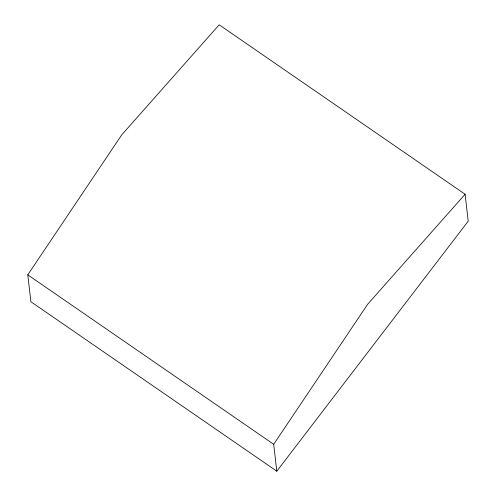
<?xml version="1.0" encoding="UTF-8"?>
<svg xmlns="http://www.w3.org/2000/svg" width="496" height="496" viewBox="0 0 496 496"><rect width="100%" height="100%" fill="white"/><g stroke="black" fill="none" stroke-linecap="round" stroke-linejoin="round"><path stroke-width="0.74" d="M27.788 274.834L121.756 134.819L219.195 24.8L465.099 194.258L468.212 221.166L276.805 471.2L30.901 301.742L27.788 274.834L273.693 444.292L276.805 471.2M273.693 444.292L367.66 304.271L465.099 194.258"/></g></svg>
